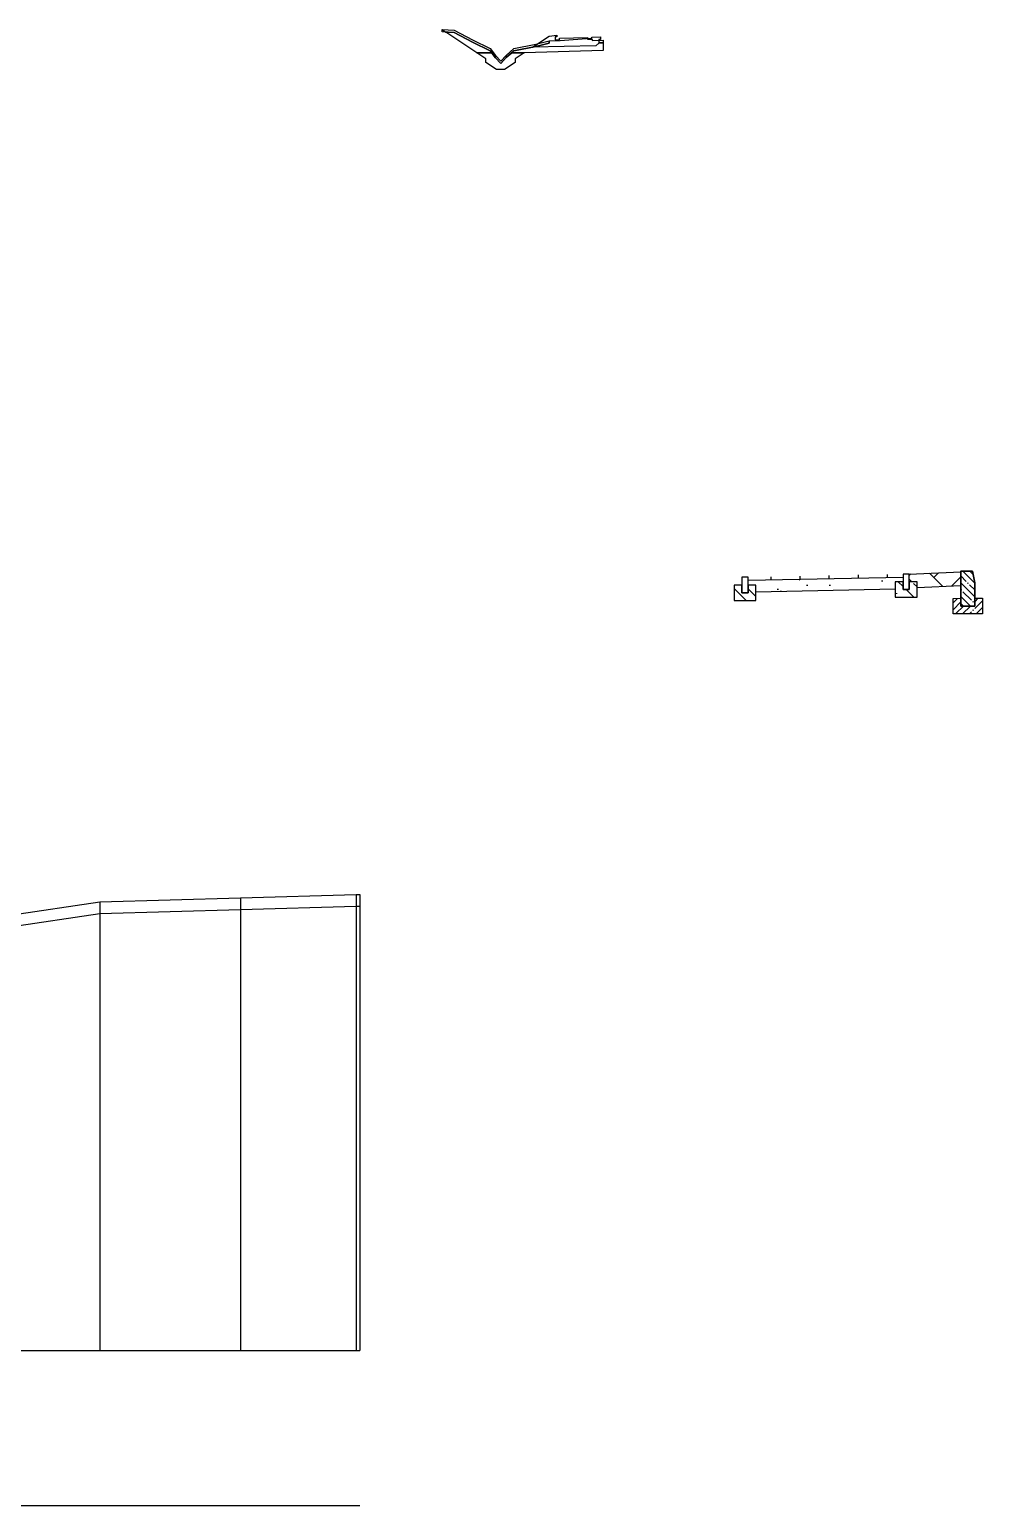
# Model space of a CAD drawing. Extents: x -717 to 1451, y -133302 to 233.
# Drawn here: x -112.2 to -50.7, y -110797 to -110701.8 of the extents above; entities that cross this region are included whole.
import ezdxf

# ---------------------------------------------------------------- set-up
doc = ezdxf.new("R2010")
doc.units = 0
for name, color, linetype in [('КОД_399', 252, 'Continuous'), ('Объём_2650', 7, 'Continuous'), ('Таблица', 7, 'Continuous'), ('Черный поперечник', 3, 'Continuous')]:
    doc.layers.add(name, color=color, linetype=linetype)
for name, color, linetype, true_color in [('Контур_2570', 7, 'Continuous', 0x80ff00), ('Объём_2563', 7, 'Continuous', 0xff8000), ('Объём_2570', 7, 'Continuous', 0x80ff00), ('Объём_2600', 7, 'Continuous', 0x808000)]:
    doc.layers.add(name, color=color, linetype=linetype, true_color=true_color)

# ---------------------------------------------------------------- blocks, each defined once
blk = doc.blocks.new('БР100.30.18')
at = {"linetype": 'Continuous', "lineweight": 13}
h = blk.add_hatch(dxfattribs=at)
h.set_pattern_fill('ANSI35', scale=5)
h.set_pattern_definition([(45, (-1504.996, -4799.2297), (-0.88388348, 0.88388348), []), (45, (-1504.1121, -4799.2297), (-0.88388348, 0.88388348), [1.5625, -0.3125, 0, -0.3125])])
h.paths.add_polyline_path([(0.3, 3.47), (1.8, 3.47), (1.8, -1.03), (0, -1.03), (0, 1.97)])
h = blk.add_hatch(dxfattribs=at)
h.set_pattern_fill('ANSI35', scale=5, angle=90)
h.set_pattern_definition([(135, (-1504.996, -4800.7297), (-0.88388348, -0.88388348), []), (135, (-1504.996, -4799.8458), (-0.88388348, -0.88388348), [1.5625, -0.3125, 0, -0.3125])])
h.paths.add_polyline_path([(-1, -0.03), (0, -0.03), (0, -1.03), (1.8, -1.03), (1.8, -0.03), (2.8, -0.03), (2.8, -2.03), (-1, -2.03)])
at = {"color": 7, "lineweight": 30}
blk.add_lwpolyline([(1.8, -1.03), (0, -1.03), (0, 1.97), (0.3, 3.47), (1.8, 3.47)], close=True, dxfattribs=at)
at = {"linetype": 'Continuous'}
blk.add_lwpolyline([(0, -0.03), (-1, -0.03), (-1, -2.03), (2.8, -2.03), (2.8, -0.03), (1.8, -0.03)], dxfattribs=at)

msp = doc.modelspace()

# ---------------------------------------------------------------- hatches: boundary and pattern name
at = {"linetype": 'Continuous'}
h = msp.add_hatch(dxfattribs=at)
h.set_pattern_fill('ANSI31', color=256, scale=15, angle=45, style=0)
h.set_pattern_definition([(90, (-1941.2377, -115690.582), (-1.875, 3e-16), [])])
h.paths.add_polyline_path([(-65.85, -110737.157), (-55.855, -110736.951), (-55.855, -110737.151), (-65.85, -110737.349)])
h = msp.add_hatch(dxfattribs=at)
h.set_pattern_fill('AR-HBONE', color=253, scale=0.3)
h.set_pattern_definition([(45, (-328.8015, -116542.8006), (0, 1.69705627), [3.6, -1.2]), (135, (-327.9529, -116541.952), (1e-16, 1.69705627), [3.6, -1.2])])
h.paths.add_polyline_path([(-55.855, -110736.951), (-55.855, -110737.951), (-55.855, -110737.951)])
h.paths.add_polyline_path([(-52.134, -110736.802), (-55.455, -110736.951), (-55.455, -110737.451), (-54.955, -110737.451), (-54.955, -110737.83), (-52.133, -110737.703)])
at = {"linetype": 'Continuous', "lineweight": 13}
h = msp.add_hatch(dxfattribs=at)
h.set_pattern_fill('ANSI35', scale=5, angle=90)
h.set_pattern_definition([(135, (-1886.7967, -45009.5291), (-0.883883476, -0.883883476), []), (135, (-1886.7967, -45008.6452), (-0.883883476, -0.883883476), [1.5625, -0.3125, 0, -0.3125])])
h.paths.add_polyline_path([(-65.35, -110737.657), (-65.85, -110737.657), (-65.85, -110738.157), (-66.25, -110738.157), (-66.25, -110737.657), (-66.75, -110737.657), (-66.75, -110738.657), (-65.35, -110738.657)])
h = msp.add_hatch(dxfattribs=at)
h.set_pattern_fill('ANSI35', scale=5, angle=90)
h.set_pattern_definition([(135, (-1897.1922, -45009.323), (-0.883883476, -0.883883476), []), (135, (-1897.1922, -45008.4392), (-0.883883476, -0.883883476), [1.5625, -0.3125, 0, -0.3125])])
h.paths.add_polyline_path([(-54.955, -110737.451), (-55.454, -110737.451), (-55.455, -110737.951), (-55.855, -110737.951), (-55.855, -110737.451), (-56.355, -110737.451), (-56.355, -110738.451), (-54.955, -110738.451)])
at = {"layer": 'КОД_399'}
h = msp.add_hatch(dxfattribs=at)
h.set_pattern_fill('AR-CONC', scale=0.7, angle=45, style=0)
h.set_pattern_definition([(95, (-1941.3196, -115690.6713), (3.860864, 3.2396496), [0.525, -5.775]), (40, (-1941.3196, -115690.6713), (-4.409945, 3.036377), [0.42, -4.62]), (145.45144, (-1940.998, -115690.4013), (-0.549081, 6.2760265), [0.4461813, -4.907995]), (91.1842, (-1942.3096, -115689.6813), (6.101854, 4.4632964), [0.7875, -8.6625]), (141.63564, (-1941.801, -115689.3094), (-0.1953, 9.447982), [0.669272, -7.361996]), (36.18416, (-1942.3096, -115689.681), (-0.1953, 9.447982), [0.63, -6.93]), (66, (-1941.567, -115689.434), (4.947401, 0.9616773), [0.525, -5.775]), (11, (-1941.567, -115689.434), (-2.38496, 4.793659), [0.42, -4.62]), (116.45144, (-1941.155, -115689.3537), (2.562441, 5.7553363), [0.4461813, -4.907995]), (82.5, (-1941.3196, -115690.6713), (-1.5875523, 1.7079287), [0, -4.564, 0, -4.69, 0, -4.6375]), (52.5, (-1941.3196, -115690.6713), (-0.6501106, 3.2543661), [0, -2.674, 0, -4.459, 0, -1.7675]), (12.5, (-1942.4234, -115691.775), (2.7539272, 2.5306453), [0, -1.75, 0, -5.46, 0, -7.245]), (2.5, (-1942.9184, -115692.27), (2.3911299, 3.3821186), [0, -2.275, 0, -3.626, 0, -5.145])])
h.paths.add_polyline_path([(-65.35, -110737.657), (-65.85, -110737.657), (-65.85, -110737.349), (-55.855, -110737.151), (-55.855, -110737.451), (-56.355, -110737.451), (-56.355, -110737.911), (-65.35, -110738.09)])

# ---------------------------------------------------------------- linework, layer by layer
for points in [[(-65.85, -110737.157), (-66.25, -110737.157), (-66.25, -110738.157), (-65.85, -110738.157), (-65.85, -110737.157)], [(-65.85, -110737.349), (-55.855, -110737.151)], [(-55.455, -110736.951), (-55.855, -110736.951), (-55.855, -110737.951), (-55.455, -110737.951), (-55.455, -110736.951)], [(-55.455, -110736.951), (-52.134, -110736.802), (-52.133, -110737.703), (-54.955, -110737.83), (-54.955, -110737.451), (-55.455, -110737.451), (-55.455, -110736.951)], [(-66.25, -110737.657), (-66.75, -110737.657), (-66.75, -110738.657), (-65.35, -110738.657), (-65.35, -110737.657), (-65.85, -110737.657), (-65.85, -110738.157), (-66.25, -110738.157), (-66.25, -110737.657)], [(-65.35, -110738.09), (-56.355, -110737.912)], [(-55.855, -110737.451), (-56.355, -110737.451), (-56.355, -110738.451), (-54.955, -110738.451), (-54.955, -110737.451), (-55.455, -110737.451), (-55.455, -110737.951), (-55.855, -110737.951), (-55.855, -110737.451)]]:
    msp.add_lwpolyline(points)
at = {"layer": 'Контур_2570', "flags": 128}
msp.add_lwpolyline([(-189.57, -110757.466), (-173.756, -110757.821), (-138.021, -110758.174), (-137.521, -110757.424), (-134.221, -110757.433), (-121.742, -110758.14), (-121.742, -110758.89), (-119.711, -110759.5), (-118.236, -110760.19), (-118.236, -110760.19), (-113.443, -110759.703), (-107.669, -110758.832), (-98.588, -110758.581), (-91.137, -110758.365), (-90.9, -110758.362)], dxfattribs=at)
at = {"layer": 'Объём_2563', "color": 250, "flags": 128}
msp.add_lwpolyline([(-75.488, -110702.72), (-75.671, -110702.904), (-79.755, -110702.985), (-78.688, -110702.274), (-78.191, -110702.212), (-78.191, -110702.312), (-78.291, -110702.312), (-78.291, -110702.512), (-78.011, -110702.512), (-78.011, -110702.399), (-76.212, -110702.363), (-76.212, -110702.471), (-75.932, -110702.471), (-75.932, -110702.347), (-75.368, -110702.321), (-75.368, -110702.484), (-75.468, -110702.484), (-75.467, -110702.684), (-75.188, -110702.684), (-75.188, -110702.714), (-75.488, -110702.72), (-75.488, -110702.72)], dxfattribs=at)
at = {"layer": 'Объём_2570', "flags": 128}
msp.add_lwpolyline([(-78.674, -110702.727), (-79.536, -110702.944), (-80.952, -110703.208), (-81.449, -110703.659), (-81.788, -110704.036), (-82.134, -110703.675), (-82.476, -110703.226), (-83.622, -110702.666), (-84.809, -110702.044), (-85.591, -110701.994), (-85.591, -110701.844), (-84.809, -110701.894), (-83.622, -110702.516), (-82.476, -110703.076), (-82.134, -110703.525), (-81.788, -110703.886), (-81.449, -110703.509), (-80.952, -110703.058), (-79.536, -110702.794), (-78.674, -110702.577), (-78.674, -110702.727), (-78.674, -110702.727)], dxfattribs=at)
at = {"layer": 'Объём_2600', "flags": 128}
msp.add_lwpolyline([(-85.591, -110701.994), (-85.591, -110701.844), (-85.342, -110702.01), (-85.591, -110701.994), (-85.591, -110701.994)], dxfattribs=at)
at = {"layer": 'Объём_2600', "color": 6, "flags": 128}
msp.add_lwpolyline([(-84.809, -110702.044), (-83.622, -110702.666), (-82.476, -110703.226), (-82.389, -110703.341), (-83.346, -110703.341), (-85.342, -110702.01), (-84.809, -110702.044), (-84.809, -110702.044)], dxfattribs=at)
at = {"layer": 'Объём_2600', "color": 2, "flags": 128}
msp.add_lwpolyline([(-82.389, -110703.341), (-82.134, -110703.675), (-81.788, -110704.036), (-81.449, -110703.659), (-81.099, -110703.341), (-80.289, -110703.341), (-80.867, -110703.727), (-80.867, -110703.967), (-81.557, -110704.427), (-82.078, -110704.427), (-82.767, -110703.967), (-82.767, -110703.727), (-83.346, -110703.341), (-82.389, -110703.341), (-82.389, -110703.341)], dxfattribs=at)
at = {"layer": 'Объём_2650', "color": 6, "flags": 128}
msp.add_lwpolyline([(-75.188, -110703.188), (-80.289, -110703.341), (-81.099, -110703.341), (-80.952, -110703.208), (-79.536, -110702.944), (-78.674, -110702.727), (-78.674, -110702.577), (-77.973, -110702.553), (-75.994, -110702.396), (-75.894, -110702.546), (-75.188, -110702.531), (-75.188, -110703.188), (-75.188, -110703.188)], dxfattribs=at)
at = {"layer": 'Таблица'}
for p, q in [((-292.715, -110787), (-90.9, -110787)), ((-292.715, -110797), (-90.9, -110797))]:
    msp.add_line(p, q, dxfattribs=at)
at = {"layer": 'Черный поперечник', "color": 7}
for p, q in [((-107.669, -110758.082), (-107.669, -110787)), ((-98.588, -110757.831), (-98.588, -110787)), ((-91.137, -110757.615), (-91.137, -110787)), ((-90.9, -110757.612), (-90.9, -110787))]:
    msp.add_line(p, q, dxfattribs=at)
at = {"layer": 'Черный поперечник', "flags": 128}
msp.add_lwpolyline([(-189.57, -110757.466), (-173.756, -110757.821), (-138.021, -110758.174), (-137.521, -110757.424), (-134.221, -110757.433), (-121.742, -110758.14), (-119.711, -110758.75), (-118.236, -110759.44), (-113.443, -110758.953), (-107.669, -110758.082), (-98.588, -110757.831), (-91.137, -110757.615), (-90.9, -110757.612)], dxfattribs=at)

# ---------------------------------------------------------------- block references
at = {"lineweight": 18, "xscale": -0.5, "yscale": 0.5, "zscale": 0.5, "rotation": 0.05553677703885818}
msp.add_blockref('БР100.30.18', (-51.232, -110738.5), dxfattribs=at)

doc.saveas('drawing.dxf')
